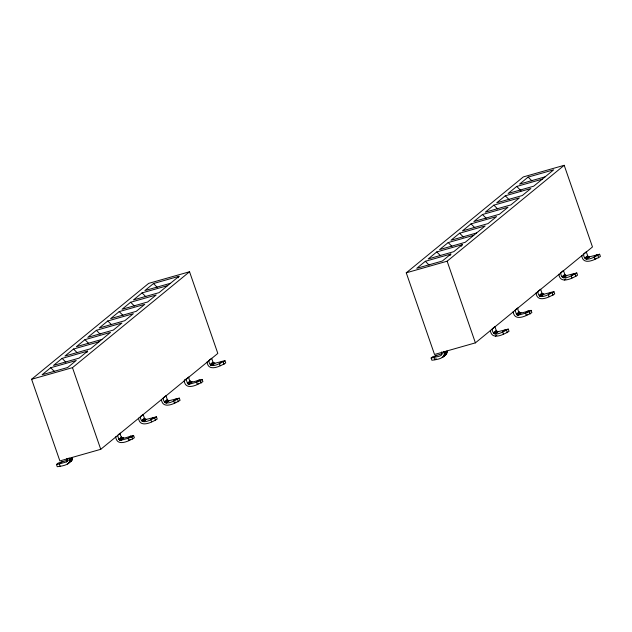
<?xml version="1.0" encoding="UTF-8"?>
<svg xmlns="http://www.w3.org/2000/svg" width="632" height="632" viewBox="0 0 632 632"><rect width="100%" height="100%" fill="white"/><g stroke="black" fill="none" stroke-linecap="round" stroke-linejoin="round"><path stroke-width="0.95" d="M68.374 459.883L58.144 463.098L56.469 464.473L57.243 466.692C61.707 466.1 72.404 464.978 69.046 457.979M70.697 461.534L72.253 459.527L72.348 457.402L69.607 459.646M442.131 353.691L432.802 356.646L431.127 358.02L431.901 360.24C436.364 359.648 447.061 358.526 443.704 351.526M443.032 357.025L446.453 354.015L447.006 350.95L444.264 353.193M86.726 352.64L87.651 351.123L62.11 358.384L53.538 365.399L79.087 358.139L87.651 351.123M178.106 277.796L179.022 276.279L153.481 283.539L144.91 290.554L170.458 283.294M449.968 255.541L450.885 254.025L425.344 261.285L416.78 268.3L442.321 261.04L450.885 254.025M461.384 246.188L462.308 244.671L436.767 251.931L428.196 258.946L453.744 251.686L462.308 244.671M31.6 379.271L148.67 283.381L189.545 271.76L217.819 353.422L100.749 449.312L59.874 460.926L31.6 379.271L72.475 367.658L189.545 271.76M50.686 367.737L42.115 374.752L67.664 367.5L76.227 360.477L50.686 367.737L54.431 371.505M99.074 341.77L73.525 349.03L64.962 356.045L90.51 348.785L110.497 332.416L84.949 339.668L76.385 346.692L101.926 339.431M96.372 330.315L87.809 337.33L113.349 330.078L121.913 323.055L96.372 330.315L100.117 334.083M107.795 320.961L99.224 327.976L124.773 320.716L133.336 313.701L107.795 320.961L111.532 324.73M119.211 311.608L110.647 318.623L136.196 311.363L144.76 304.348L119.211 311.608L122.956 315.376M130.634 302.246L122.071 309.269L147.612 302.009L156.183 294.994L130.634 302.246L134.379 306.022M167.599 285.632L142.058 292.893L133.494 299.908L159.035 292.656L179.022 276.279M62.086 461.7L59.345 463.943L56.469 464.473M60.111 466.163L59.345 463.943L66.526 461.873L68.161 460.586M69.686 460.191L72.427 457.947M69.694 460.728L72.435 458.484M69.639 461.257L72.38 459.014M69.512 461.771L72.253 459.527M69.315 462.261L72.056 460.017M67.498 464.022L71.795 460.467M67.956 463.785L71.479 460.878M118.2 434.792L120.254 433.11C120.578 442.297 128.478 435.772 133.605 435.551L134.371 437.771C129.197 440.915 116.873 447.33 115.68 436.791M184.623 379.627L186.045 379.224L188.786 376.98C189.102 386.16 197.01 379.642 202.129 379.413L202.896 381.633C197.721 384.785 185.405 391.192 184.204 380.662M210.938 358.826L208.884 360.509C209.232 370.542 220.576 362.894 224.976 360.706L225.743 362.926C220.568 366.07 208.244 372.485 207.051 361.946M133.605 435.551L131.922 436.925L127.988 438.324L120.783 440.346L119.567 440.022L118.903 439.295L121.644 437.052M141.75 420.588L144.491 418.337L143.093 414.402L140.351 416.646C140.699 426.679 152.043 419.024 156.444 416.836L157.21 419.056C152.035 422.208 139.712 428.614 138.519 418.084M164.589 401.873L167.33 399.629L165.94 395.687L163.198 397.931C163.546 407.964 174.89 400.317 179.291 398.128L180.057 400.348C174.882 403.493 162.558 409.907 161.365 399.369M202.129 379.413L200.455 380.788L196.513 382.194L189.316 384.209L188.091 383.893L187.435 383.166L190.177 380.914M210.274 364.451L213.016 362.207L211.625 358.265M119.085 439.572L121.826 437.328M141.931 420.865L144.491 418.337M164.77 402.15L167.33 399.629M187.617 383.442L190.358 381.199M210.456 364.727L213.016 362.207M119.306 439.817L122.047 437.573M142.153 421.109L144.894 418.866L146.371 419.387L156.444 416.836M164.992 402.394L167.733 400.151L169.21 400.68L179.291 398.128M187.838 383.687L190.58 381.444M210.677 364.972L213.418 362.728L214.896 363.258L224.976 360.706M119.567 440.022L122.308 437.779M142.405 421.315L145.147 419.063M165.252 402.6L167.994 400.356M188.091 383.893L190.832 381.641M210.938 365.178L213.679 362.934M119.851 440.18L122.592 437.937M142.698 421.473L145.439 419.229M165.537 402.758L168.278 400.514M188.383 384.051L191.125 381.807M211.222 365.336L213.964 363.092M120.159 440.291L122.9 438.047M142.998 421.584L145.739 419.332M165.845 402.868L168.586 400.625M188.684 384.161L191.425 381.91M211.53 365.446L214.272 363.203M120.467 440.346L123.208 438.102M143.314 421.631L146.055 419.387M166.153 402.924L168.894 400.68M189 384.209L191.741 381.965M211.846 365.501L214.588 363.258M120.783 440.346L123.524 438.102M143.63 421.631L146.371 419.387M166.469 402.924L169.21 400.68M189.316 384.209L192.057 381.965M212.155 365.501L214.896 363.258M130.729 436.08L127.988 438.324L128.754 440.543L130.129 439.422M153.568 417.373L150.827 419.616L151.601 421.836M176.415 398.658L173.674 400.901L174.44 403.121L175.815 401.999M199.254 379.951L196.513 382.194L197.287 384.414L198.653 383.292M222.101 361.235L219.359 363.479L220.126 365.699M406.257 272.819L523.328 176.921L564.202 165.308L592.476 246.962L475.406 342.86L434.532 354.473L406.257 272.819L447.132 261.206L564.202 165.308M473.731 235.309L448.183 242.57L439.619 249.585L465.168 242.333L485.155 225.956L459.606 233.216L451.043 240.231L476.583 232.971M471.03 223.862L462.466 230.877L488.007 223.617L496.57 216.602L471.03 223.862L474.774 227.631M482.453 214.509L473.882 221.524L499.43 214.264L507.994 207.249L482.453 214.509L486.19 218.277M493.868 205.147L485.305 212.162L510.853 204.91L519.417 197.887L493.868 205.147L497.613 208.916M505.292 195.794L496.728 202.809L522.269 195.549L530.841 188.534L505.292 195.794L509.037 199.562M542.264 179.18L516.715 186.44L508.152 193.455L533.692 186.195L553.679 169.826L528.139 177.086L519.567 184.102L545.116 176.841M436.744 355.239L434.002 357.483L431.127 358.02M436.143 358.581L434.769 359.703L434.002 357.483C436.372 356.44 444.28 356.653 441.531 352M444.343 353.73L447.085 351.487M444.351 354.276L447.093 352.032M444.296 354.805L447.037 352.561M444.17 355.318L446.911 353.075M443.972 355.808L446.713 353.557M443.711 356.258L446.453 354.015M442.155 357.57L446.137 354.418M515.696 309.625L517.75 307.942C518.074 317.13 525.982 310.604 531.101 310.383L531.868 312.603C526.693 315.747 514.369 322.162 513.176 311.623M493.56 332.843L496.302 330.599L494.911 326.657L492.17 328.901C492.518 338.934 503.862 331.279 508.262 329.098L509.029 331.31C503.854 334.462 491.53 340.869 490.337 330.339M531.101 310.383L529.426 311.758L525.484 313.164L518.287 315.178L517.063 314.855L516.407 314.128L519.149 311.884M539.246 295.421L541.987 293.177L540.597 289.235L537.856 291.478C538.203 301.511 549.548 293.856 553.948 291.676L554.714 293.888C549.54 297.04 537.216 303.447 536.023 292.916M562.093 276.705L564.834 274.462L563.444 270.52L560.702 272.771C561.042 282.796 572.387 275.149 576.787 272.961L577.553 275.181C572.379 278.325 560.063 284.74 558.862 274.201M584.932 257.998L587.673 255.755L586.283 251.812L583.541 254.056C583.889 264.089 595.233 256.434 599.634 254.254L600.4 256.466C595.226 259.618 582.902 266.025 581.709 255.494M493.742 333.119L496.302 330.599M516.589 314.404L519.33 312.161M539.428 295.697L541.987 293.177M562.275 276.982L564.834 274.462M585.114 258.275L587.673 255.755M493.963 333.364L496.705 331.121L498.182 331.642L508.262 329.098M516.81 314.649L519.551 312.406M539.649 295.942L542.39 293.698L543.868 294.22L553.948 291.676M562.496 277.227L565.237 274.983L566.714 275.512L576.787 272.961M585.335 258.52L588.076 256.276L589.553 256.797L599.634 254.254M494.224 333.57L496.965 331.326M517.063 314.855L519.804 312.611M539.91 296.147L542.651 293.904M562.757 277.432L565.498 275.189M585.595 258.725L588.337 256.481M494.508 333.728L497.25 331.484M517.355 315.012L520.096 312.769M540.194 296.305L542.935 294.062M563.041 277.59L565.782 275.347M585.88 258.883L588.621 256.639M494.817 333.838L497.558 331.587M517.655 315.123L520.397 312.88M540.502 296.416L543.244 294.164M563.341 277.701L566.082 275.457M586.188 258.994L588.929 256.742M495.125 333.894L497.866 331.642M517.971 315.178L520.713 312.935M540.81 296.463L543.552 294.22M563.657 277.756L566.398 275.512M586.504 259.041L589.245 256.797M495.441 333.886L498.182 331.642M518.287 315.178L521.029 312.935M541.126 296.463L543.868 294.22M563.973 277.756L566.714 275.512M586.812 259.041L589.553 256.797M495.48 336.192L496.847 335.071M564.534 280.023L565.901 278.902M505.387 329.627L502.645 331.871L503.412 334.091M528.226 310.912L525.484 313.164L526.259 315.376L527.625 314.254M551.072 292.205L548.331 294.449L549.097 296.669M573.911 273.49L571.17 275.742L571.944 277.954M596.758 254.783L594.017 257.027L594.783 259.246L596.158 258.125M445.773 354.781L444.896 355.326M66.526 461.873L67.411 460.673L66.874 458.453M528.139 177.086L531.883 180.855M516.715 186.44L521.084 190.832M459.606 233.216L463.351 236.984M448.183 242.57L451.927 246.338M436.767 251.931L440.504 255.699M425.344 261.285L429.089 265.053M153.481 283.539L157.218 287.307M142.058 292.893L145.802 296.661M84.949 339.668L88.693 343.445M73.525 349.03L77.27 352.798M62.11 358.384L65.846 362.152M515.009 310.193L516.407 314.128M186.045 379.224L187.435 383.166M117.513 435.353L118.903 439.295M597.959 255.62L598.725 257.84M575.112 274.335L575.878 276.555M552.273 293.043L553.039 295.262M529.426 311.758L530.193 313.978M506.58 330.465L507.354 332.685M447.132 261.206L475.406 342.86M223.301 362.081L224.068 364.301M200.455 380.788L201.221 383.008M177.608 399.503L178.382 401.723M154.769 418.21L155.535 420.43M131.922 436.925L132.696 439.145M72.475 367.658L100.749 449.312"/></g></svg>
